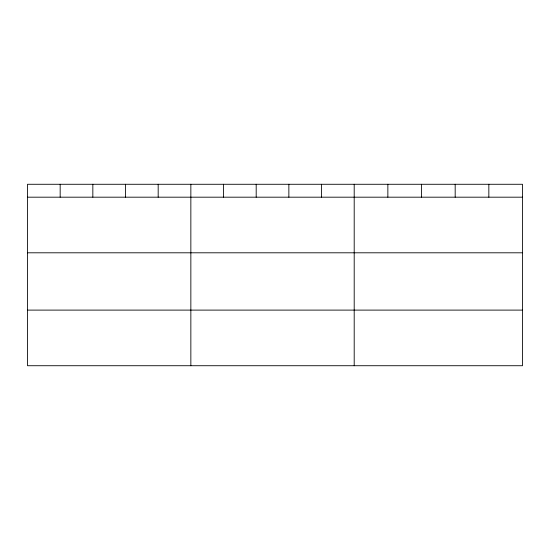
<?xml version="1.0" encoding="UTF-8"?>
<svg xmlns="http://www.w3.org/2000/svg" width="550" height="550" viewBox="0 0 550 550"><rect width="100%" height="100%" fill="white"/><g stroke="black" fill="none" stroke-linecap="round" stroke-linejoin="round"><path stroke-width="0.82" d="M522.5 252.801L522.5 184.278L27.5 184.278L27.5 365.723L522.5 365.723L522.5 252.801L27.5 252.801M27.5 197.182L522.5 197.182M27.5 310.104L522.5 310.104M488.84 184.278L488.84 197.182M455.18 184.278L455.18 197.182M421.52 184.278L421.52 197.182M387.86 184.278L387.86 197.182M354.2 184.278L354.2 365.723M321.53 184.278L321.53 197.182M288.86 184.278L288.86 197.182M256.19 184.278L256.19 197.182M223.52 184.278L223.52 197.182M190.85 184.278L190.85 365.723M158.18 184.278L158.18 197.182M125.51 184.278L125.51 197.182M92.84 184.278L92.84 197.182M60.17 184.278L60.17 197.182"/></g></svg>
